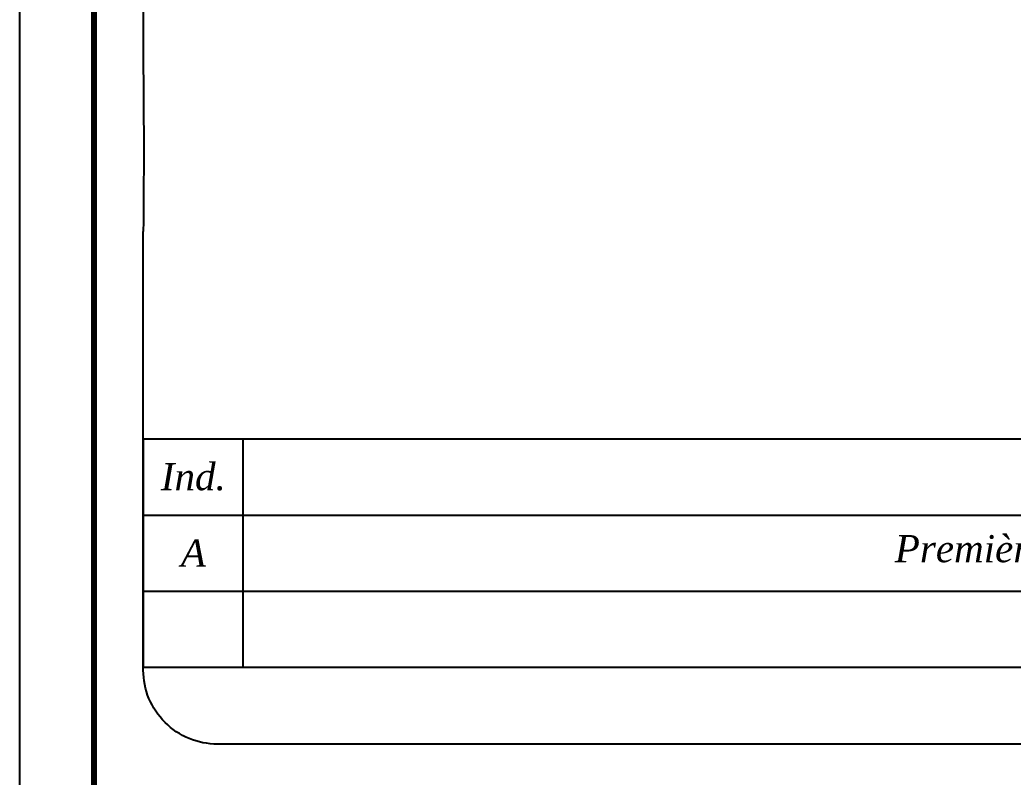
# Model space of a CAD drawing. Header units: millimetres. Extents: x 0 to 210, y 0 to 297.
# Drawn here: x 0 to 80.5, y 84.1 to 145.4 of the extents above; entities that cross this region are included whole.
import ezdxf

# ---------------------------------------------------------------- set-up
doc = ezdxf.new("R2010")
doc.units = ezdxf.units.MM
doc.header["$LTSCALE"] = 2
doc.layers.add('CARTOUCHE', color=7, linetype='Continuous')
doc.styles.add('CARTOUCHE', font='timesi.ttf', dxfattribs={"height": 1})

# ---------------------------------------------------------------- blocks, each defined once
blk = doc.blocks.new('*T125')
at = {"layer": 'CARTOUCHE', "color": 0, "linetype": 'ByBlock', "lineweight": -2, "transparency": 16777216}
for p, q in [((0, 18.5), (189.875, 18.5)), ((0, 0), (0, 18.5)), ((8.05, 0), (8.05, 18.5)), ((150.834, 0), (150.834, 18.5)), ((170.559, 0), (170.559, 18.5)), ((180.132, 0), (180.132, 18.5)), ((189.875, 0), (189.875, 18.5)), ((0, 12.333), (189.875, 12.333)), ((0, 6.167), (189.875, 6.167)), ((0, 0), (189.875, 0))]:
    blk.add_line(p, q, dxfattribs=at)
at = {"layer": 'CARTOUCHE', "color": 0, "transparency": 16777216, "char_height": 2.2, "attachment_point": 5, "style": 'CARTOUCHE'}
for s, insert, width in [('Objet', (79.442, 15.417), 142.66329), ('Ind.', (4.025, 15.417), 7.93025), ('Date terrain', (160.696, 15.417), 19.6051), ('Dess.', (175.345, 15.417), 9.45371), ('Resp.', (185.003, 15.417), 9.62215), ('Première diffusion du profil', (79.442, 9.25), 142.66329), ('A', (4.025, 9.25), 7.93025), ('01/01/2017', (160.696, 9.25), 19.6051), ('JL', (175.345, 9.25), 9.45371), ('DL', (185.003, 9.25), 9.62215)]:
    blk.add_mtext(s, dxfattribs=dict(at, insert=insert, width=width))

msp = doc.modelspace()

# ---------------------------------------------------------------- linework, layer by layer
at = {"layer": 'CARTOUCHE'}
msp.add_lwpolyline([(0, 297), (210, 297), (210, 0), (0, 0), (0, 297)], dxfattribs=at)
at = {"layer": 'CARTOUCHE', "const_width": 0.5}
msp.add_lwpolyline([(12, 291), (198, 291, -0.414214), (204, 285), (204, 12, -0.414214), (198, 6), (12, 6, -0.414214), (6, 12), (6, 285, -0.414214)], format="xyb", close=True, dxfattribs=at)
at = {"layer": 'CARTOUCHE', "flags": 128}
for points in [[(200, 128.94), (200, 148.5), (200, 280.6, 0.414214), (194, 286.6), (16, 286.6, 0.414214), (10, 280.6), (10, 148.5), (10, 141.416, -0.004587), (10, 128.293, 0.009813)], [(194, 86.773), (72.451, 86.773), (16, 86.773, -0.414214), (10, 92.773), (10, 128.293)]]:
    msp.add_lwpolyline(points, format="xyb", dxfattribs=at)

# ---------------------------------------------------------------- block references
msp.add_blockref('*T125', (10.026, 93.001))

doc.saveas('drawing.dxf')
